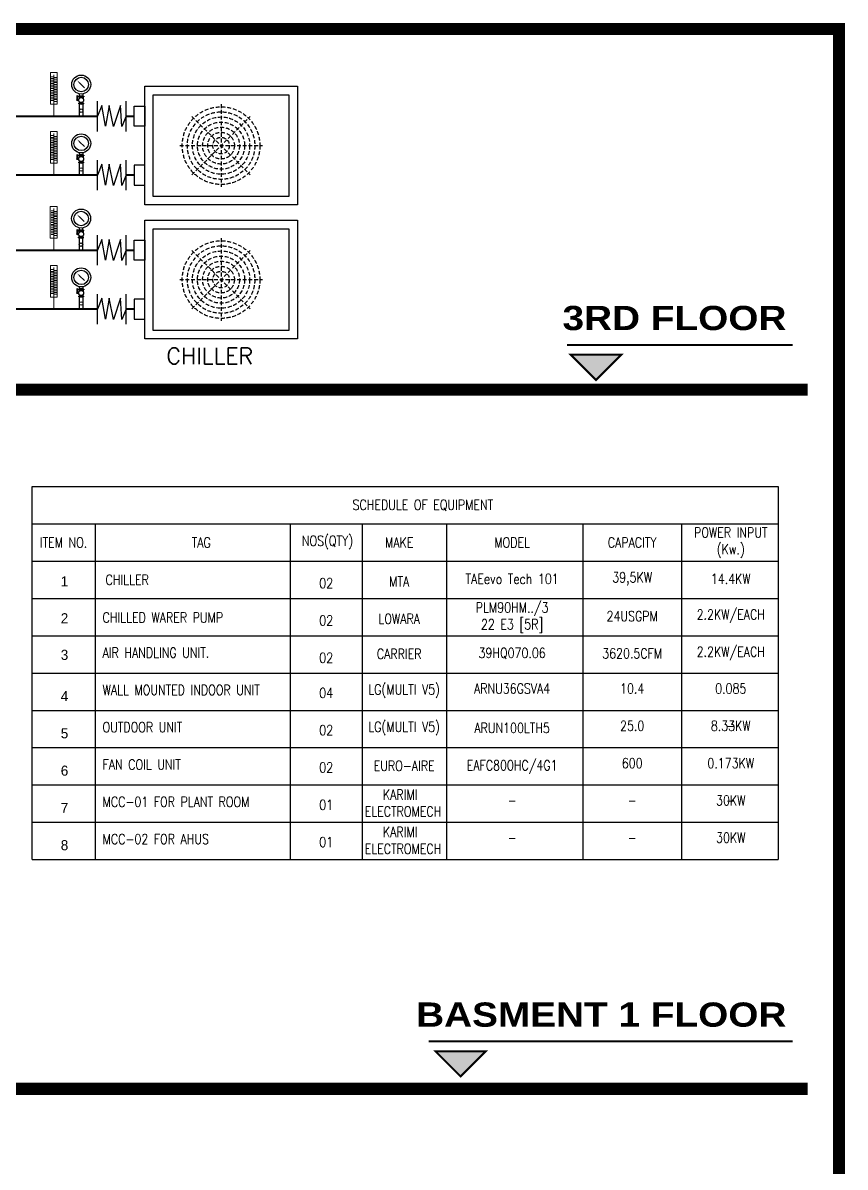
# Model space of a CAD drawing. Header units: inches. Extents: x -24112 to -17439, y -10663 to -8397.
# Drawn here: x -20898 to -20084, y -9530 to -8397 of the extents above; entities that cross this region are included whole.
import ezdxf
from ezdxf.lldxf.tags import DXFTag

# ---------------------------------------------------------------- set-up
doc = ezdxf.new("R2010")
doc.units = ezdxf.units.IN
doc.header["$LTSCALE"] = 300
doc.header["$MEASUREMENT"] = 0
doc.linetypes.add('CONTINUÏUS', pattern=[0])
doc.linetypes.add('HIDDEN', pattern=[0.375, 0.25, -0.125])
doc.layers.get('0').update_dxf_attribs({"linetype": 'CONTINUOUS'})
doc.layers.get('Defpoints').update_dxf_attribs({"color": 2, "linetype": 'CONTINUOUS'})
for name, color, linetype in [('ARR', 8, 'CONTINUOUS'), ('CHWS', 5, 'CONTINUOUS'), ('Dim1', 1, 'CONTINUOUS'), ('DUCT TEXT', 3, 'CONTINUOUS'), ('Equipments', 1, 'CONTINUOUS'), ('hader', 1, 'CONTINUOUS'), ('M-CHS', 1, 'CONTINUOUS'), ('M-EQUIP', 32, 'CONTINUOUS'), ('M-TEXT', 3, 'CONTINUOUS'), ('M-UPSTAND', 2, 'CONTINUOUS'), ('MS-PL-TEXT', 3, 'CONTINUOUS'), ('Smc_Units', 1, 'CONTINUOUS'), ('VALVE-', 1, 'CONTINUOUS'), ('YH-CHWR', 4, 'CONTINUÏUS'), ('YH-CHWS', 6, 'CONTINUOUS'), ('YH-EQUIP', 32, 'CONTINUOUS')]:
    doc.layers.add(name, color=color, linetype=linetype)
doc.styles.add('AB', font='ariblk.ttf')
doc.styles.add('MtXpl_simplex_shx', font='simplex.shx')
doc.styles.add('ROMANS', font='romans')
tags = doc.linetypes.add('CHLLID_WATER_RETURN', pattern='A,30.7,-5.08,["CHWR",Standard,S=2.54,R=0,X=-2.54,Y=-1.27],-10.46', length=46.24).pattern_tags.tags
tags[6] = DXFTag(74, 10)
tags = doc.linetypes.add('CHLLID_WATER_SUPPLY', pattern='A,30.7,-5.08,["CHWS",Standard,S=2.54,R=0,X=-2.54,Y=-1.27],-10.46', length=46.24).pattern_tags.tags
tags[6] = DXFTag(74, 10)

# ---------------------------------------------------------------- blocks, each defined once
blk = doc.blocks.new('A$C7C1D30C4')
at = {"layer": 'M-EQUIP', "color": 8, "linetype": 'HIDDEN', "ltscale": 0.5}
for p, q in [((0, -406), (0, 406)), ((287, -287), (-287, 287)), ((-287, -287), (287, 287)), ((-406, 0), (406, 0))]:
    blk.add_line(p, q, dxfattribs=at)
for radius in [381, 331, 281, 231, 181, 131, 131, 81.3]:
    blk.add_circle((0, 0), radius, dxfattribs=at)
blk = doc.blocks.new('chiller')
at = {"layer": 'YH-EQUIP', "color": 1}
for points in [[(0, 0), (0, 84), (108, 84), (108, 0)], [(0, 69.88), (0, 55.77), (-7.4, 55.77), (-7.4, 69.88)], [(0, 14.12), (0, 28.23), (-7.4, 28.23), (-7.4, 14.12)]]:
    blk.add_lwpolyline(points, close=True, dxfattribs=at)
at = {"layer": 'YH-EQUIP', "color": 2}
blk.add_lwpolyline([(6, 6), (6, 78), (102, 78), (102, 6)], close=True, dxfattribs=at)
at = {"xscale": 0.07208576953505871, "yscale": 0.07208576953505871, "zscale": 0.07208576953505871, "rotation": 270}
blk.add_blockref('A$C7C1D30C4', (54, 42), dxfattribs=at)
blk = doc.blocks.new('flexible')
at = {"layer": 'Smc_Units', "lineweight": -3}
for p, q in [((0, 32), (0, -32)), ((60.4, 32), (60.4, -32)), ((9.1, -23.1), (0, 0)), ((17.2, 21.1), (9.1, -23.1)), ((24.4, -23.1), (17.2, 21.1)), ((33.5, 21.9), (24.4, -23.1)), ((48.8, -23.1), (33.5, 21.9)), ((51.4, 21.9), (48.8, -23.1)), ((60.4, 0), (51.4, 21.9))]:
    blk.add_line(p, q, dxfattribs=at)
blk = doc.blocks.new('PG (PRESSURE GAUGE WITH COCK)')
at = {"layer": 'ARR'}
blk.add_line((-22868.4, -9506.2), (-22863.7, -9501.4), dxfattribs=at)
blk.add_solid([(-22868.8, -9505.8), (-22868, -9506.6), (-22870.8, -9508.6)], dxfattribs=at)
at = {"layer": 'M-CHS', "color": 12}
for p, q in [((-22855.4, -9502.8), (-22857.6, -9502.8)), ((-22855.4, -9506.3), (-22857.6, -9506.3)), ((-22854.3, -9502.7), (-22853, -9502.7)), ((-22854.3, -9506.4), (-22853, -9506.4)), ((-22852.1, -9506.9), (-22852.1, -9508)), ((-22850.7, -9506.9), (-22850.7, -9508)), ((-22848.5, -9502.7), (-22849.9, -9502.7)), ((-22848.5, -9506.4), (-22849.9, -9506.4)), ((-22835.4, -9502.8), (-22847.4, -9502.8)), ((-22835.4, -9506.3), (-22847.4, -9506.3)), ((-22835.4, -9502.8), (-22835.4, -9506.3)), ((-22852.1, -9508), (-22850.7, -9508))]:
    blk.add_line(p, q, dxfattribs=at)
at = {"layer": 'M-CHS', "color": 9}
for p, q in [((-22855.4, -9502.8), (-22855.4, -9506.4)), ((-22855.2, -9502.1), (-22854.5, -9502.1)), ((-22855.2, -9503.4), (-22854.5, -9503.4)), ((-22855.2, -9505.7), (-22854.5, -9505.7)), ((-22855.2, -9507), (-22854.5, -9507)), ((-22854.3, -9502.8), (-22854.3, -9506.4)), ((-22848.5, -9502.8), (-22848.5, -9506.4)), ((-22847.6, -9502.1), (-22848.3, -9502.1)), ((-22847.6, -9503.4), (-22848.3, -9503.4)), ((-22847.6, -9505.7), (-22848.3, -9505.7)), ((-22847.6, -9507), (-22848.3, -9507)), ((-22847.4, -9502.8), (-22847.4, -9506.4)), ((-22855.5, -9508.2), (-22855.5, -9508.8)), ((-22855.5, -9508.2), (-22851.8, -9508.2)), ((-22855.5, -9508.8), (-22851.8, -9508.8)), ((-22851.8, -9508), (-22851.8, -9508.8)), ((-22851.8, -9508.8), (-22851, -9508.8)), ((-22851.6, -9508.8), (-22851.6, -9509.2)), ((-22851.6, -9509.2), (-22851.2, -9509.2)), ((-22851.2, -9508.8), (-22851.2, -9509.2)), ((-22851, -9508), (-22851, -9508.8))]:
    blk.add_line(p, q, dxfattribs=at)
at = {"layer": 'M-CHS', "color": 4}
blk.add_circle((-22866.8, -9504.6), 9.4, dxfattribs=at)
at = {"layer": 'M-CHS', "color": 12}
for centre, radius in [((-22851.4, -9504.6), 2.44), ((-22841, -9504.6), 1.74)]:
    blk.add_circle(centre, radius, dxfattribs=at)
at = {"layer": 'M-CHS', "color": 9}
for centre, radius, start, end in [((-22854.2, -9502.8), 1.16, 147.252, 212.748), ((-22851.6, -9504.6), 3.81, 162.1056, 197.8944), ((-22854.2, -9506.4), 1.16, 147.252, 212.748), ((-22855.5, -9502.8), 1.16, 327.252, 32.748), ((-22858.1, -9504.6), 3.81, 342.1056, 17.8944), ((-22855.5, -9506.4), 1.16, 327.252, 32.748), ((-22847.3, -9502.8), 1.16, 147.252, 212.748), ((-22844.7, -9504.6), 3.81, 162.1056, 197.8944), ((-22847.3, -9506.4), 1.16, 147.252, 212.748), ((-22848.6, -9502.8), 1.16, 327.252, 32.748), ((-22851.2, -9504.6), 3.81, 342.1056, 17.8944), ((-22848.6, -9506.4), 1.16, 327.252, 32.748)]:
    blk.add_arc(centre, radius, start, end, dxfattribs=at)
at = {"layer": 'M-UPSTAND', "color": 12}
blk.add_circle((-22866.8, -9504.6), 7.18, dxfattribs=at)
blk = doc.blocks.new('A$C60FB6271')
at = {"linetype": 'ByBlock', "lineweight": 20}
for p, q in [((0, 4.35), (-0.29, 4.35)), ((0, 4.16), (-0.29, 4.16)), ((0, 3.98), (-0.29, 3.98)), ((0, 3.79), (-0.29, 3.79)), ((0, 4.26), (0.29, 4.26)), ((0, 4.07), (0.29, 4.07)), ((0, 3.88), (0.29, 3.88)), ((0, 3.6), (-0.29, 3.6)), ((0, 3.42), (-0.29, 3.42)), ((0, 3.23), (-0.29, 3.23)), ((0, 3.04), (-0.29, 3.04)), ((0, 2.85), (-0.29, 2.85)), ((0, 2.67), (-0.29, 2.67)), ((0, 3.7), (0.29, 3.7)), ((0, 3.51), (0.29, 3.51)), ((0, 3.32), (0.29, 3.32)), ((0, 3.14), (0.29, 3.14)), ((0, 2.95), (0.29, 2.95)), ((0, 2.76), (0.29, 2.76)), ((0, 2.57), (0.29, 2.57)), ((0, 2.48), (-0.29, 2.48)), ((0, 2.29), (-0.29, 2.29)), ((0, 2.11), (-0.29, 2.11)), ((0, 1.92), (-0.29, 1.92)), ((0, 1.73), (-0.29, 1.73)), ((0, 2.39), (0.29, 2.39)), ((0, 2.2), (0.29, 2.2)), ((0, 2.01), (0.29, 2.01)), ((0, 1.83), (0.29, 1.83)), ((0, 1.64), (0.29, 1.64))]:
    blk.add_line(p, q, dxfattribs=at)
at = {"layer": 'VALVE-', "lineweight": 20}
blk.add_line((0, 4.58), (0, 0), dxfattribs=at)
blk.add_lwpolyline([(-0.38, 4.82), (0.38, 4.82), (0.38, 1.33), (-0.38, 1.33)], close=True, dxfattribs=at)

msp = doc.modelspace()

# ---------------------------------------------------------------- hatches: boundary and pattern name
at = {"layer": 'DUCT TEXT', "lineweight": -3}
h = msp.add_hatch(color=253, dxfattribs=at)
h.dxf.hatch_style = 1
h.paths.add_polyline_path([(-20355.8, -8725.2), (-20305.8, -8725.2), (-20330.8, -8750.2)])
h = msp.add_hatch(color=253, dxfattribs=at)
h.dxf.hatch_style = 1
h.paths.add_polyline_path([(-20489.9, -9415), (-20439.9, -9415), (-20464.9, -9440)])

# ---------------------------------------------------------------- linework, layer by layer
at = {"layer": 'Defpoints', "lineweight": -3, "const_width": 12}
msp.add_lwpolyline([(-20090.2, -8402.5), (-24106.1, -8402.5), (-24106.1, -10657), (-20090.2, -10657)], close=True, dxfattribs=at)
at = {"layer": 'Dim1', "color": 69, "extrusion": (1, 0, 0)}
msp.add_line((-20194, -9098.4, 785), (-20194, -9098.4, 407), dxfattribs=at)
msp.add_line((-20194, -9098.4, 785), (-20194, -9098.4, 407), dxfattribs=at)
msp.add_line((-20194, -9098.4, 785), (-20194, -9098.4, 407), dxfattribs=at)
at = {"layer": 'DUCT TEXT', "color": 253, "lineweight": -3}
for points, const_width in [([(-20359.4, -8715.5), (-20136.2, -8715.5)], 2), ([(-24106.1, -8759.8), (-20121.2, -8759.8)], 12), ([(-20496.6, -9405.3), (-20136.2, -9405.3)], 2), ([(-24106.1, -9452.3), (-20121.2, -9452.3)], 12)]:
    msp.add_lwpolyline(points, dxfattribs=dict(at, const_width=const_width))
at = {"layer": 'DUCT TEXT', "color": 253, "lineweight": -3, "const_width": 2}
for points in [[(-20355.8, -8725.2), (-20305.8, -8725.2), (-20330.8, -8750.2)], [(-20489.9, -9415), (-20439.9, -9415), (-20464.9, -9440)]]:
    msp.add_lwpolyline(points, close=True, dxfattribs=at)
at = {"layer": 'hader', "extrusion": (-1, 0, 0)}
msp.add_line((-20194, -9098.4, 785), (-20194, -9098.4, 713), dxfattribs=at)
msp.add_line((-20194, -9098.4, 785), (-20194, -9098.4, 713), dxfattribs=at)
msp.add_line((-20194, -9098.4, 785), (-20194, -9098.4, 713), dxfattribs=at)
at = {"layer": 'MS-PL-TEXT', "lineweight": -3}
for p, q in [((-20889.3, -9225.1), (-20889.3, -8855.8)), ((-20889.3, -8855.8), (-20150.5, -8855.8)), ((-20150.5, -8855.8), (-20150.5, -9225.1)), ((-20889.3, -8892.7), (-20150.5, -8892.7)), ((-20826.8, -8892.7), (-20826.8, -9225.1)), ((-20633.6, -8892.7), (-20633.6, -9225.1)), ((-20562.5, -8892.7), (-20562.5, -9225.1)), ((-20479, -8892.7), (-20479, -9225.1)), ((-20343.9, -8892.7), (-20343.9, -9225.1)), ((-20246.2, -8892.7), (-20246.2, -9225.1)), ((-20150.5, -8892.7), (-20150.5, -9225.1)), ((-20889.3, -8929.7), (-20150.5, -8929.7)), ((-20889.3, -8966.6), (-20150.5, -8966.6)), ((-20889.3, -9003.5), (-20150.5, -9003.5)), ((-20889.3, -9040.5), (-20150.5, -9040.5)), ((-20889.3, -9077.4), (-20150.5, -9077.4)), ((-20889.3, -9114.3), (-20150.5, -9114.3)), ((-20889.3, -9151.3), (-20150.5, -9151.3)), ((-20889.3, -9188.2), (-20150.5, -9188.2)), ((-20889.3, -9225.1), (-20150.5, -9225.1))]:
    msp.add_line(p, q, dxfattribs=at)
at = {"layer": 'YH-CHWR', "linetype": 'CHLLID_WATER_RETURN', "ltscale": 0.009, "const_width": 2}
for points in [[(-20824.4, -8489), (-20981.1, -8489)], [(-20788.1, -8489), (-20796.2, -8489)], [(-20824.4, -8621.7), (-20981.1, -8621.7)], [(-20788.1, -8621.7), (-20796.2, -8621.7)]]:
    msp.add_lwpolyline(points, dxfattribs=at)
at = {"layer": 'YH-CHWS', "linetype": 'CHLLID_WATER_SUPPLY', "ltscale": 0.009, "const_width": 2}
for points in [[(-20824.4, -8547.3), (-20974.2, -8547.3)], [(-20788.1, -8547.3), (-20796.2, -8547.3)], [(-20824.4, -8680), (-20974.2, -8680)], [(-20788.1, -8680), (-20796.2, -8680)]]:
    msp.add_lwpolyline(points, dxfattribs=at)

# ---------------------------------------------------------------- block references
at = {"layer": 'CHWS', "linetype": 'CHLLID_WATER_SUPPLY', "lineweight": -3, "ltscale": 0.03, "xscale": -0.4670622039532719, "yscale": 0.4670622039532719, "zscale": 0.4670622039532719, "rotation": 180}
for p in [(-20824.4, -8489), (-20824.4, -8547.3), (-20824.4, -8621.7), (-20824.4, -8680)]:
    msp.add_blockref('flexible', p, dxfattribs=at)
at = {"layer": 'Equipments', "color": 1, "lineweight": -3, "xscale": 8.990436914858133, "yscale": 8.990436914858133, "zscale": 8.990436914858133}
for p in [(-20867.7, -8489), (-20867.7, -8547.3), (-20867.8, -8621.7), (-20867.7, -8680)]:
    msp.add_blockref('A$C60FB6271', p, dxfattribs=at)
at = {"layer": 'YH-CHWS', "lineweight": -3, "rotation": 270.0000000000245}
for p in [(-11336, -31324.4), (-11336, -31382.7), (-11336.1, -31457.1), (-11336, -31515.4)]:
    msp.add_blockref('PG (PRESSURE GAUGE WITH COCK)', p, dxfattribs=at)
at = {"layer": 'YH-CHWS', "lineweight": -3, "xscale": 1.4, "yscale": 1.4, "zscale": 1.4}
for p in [(-20777.7, -8576.9), (-20777.7, -8709.6)]:
    msp.add_blockref('chiller', p, dxfattribs=at)

# ---------------------------------------------------------------- texts
at = {"layer": 'DUCT TEXT', "color": 253, "lineweight": -3, "char_height": 24, "attachment_point": 6, "style": 'AB'}
for s, insert, width in [('3RD FLOOR', (-20142.3, -8689), 495.337), ('BASMENT 1 FLOOR', (-20142.3, -9378.9), 635.414)]:
    msp.add_mtext(s, dxfattribs=dict(at, insert=insert, width=width))
at = {"layer": 'M-TEXT', "color": 7, "style": 'ROMANS'}
msp.add_text('CHILLER', height=16, dxfattribs=at).set_placement((-20756.1, -8734.4))
at = {"layer": 'MS-PL-TEXT', "color": 7, "lineweight": -3, "insert": (-20571.9, -8868.8), "char_height": 10, "width": 168.818, "attachment_point": 1, "style": 'MtXpl_simplex_shx'}
msp.add_mtext('{\\W0.8;SCHEDULE OF EQUIPMENT}', dxfattribs=at)
at = {"layer": 'MS-PL-TEXT', "color": 7, "lineweight": -3, "char_height": 10}
for s, insert, attachment_point in [('{\\Fsimplex|c0;\\W0.8;ITEM NO.}', (-20858.1, -8911.2), 5), ('{\\Fsimplex|c0;\\W0.8;TAG}', (-20721.7, -8911.2), 5), ('{\\Fsimplex|c0;\\W0.8;NOS(QTY)}', (-20596.7, -8911.2), 5), ('{\\Fsimplex|c0;\\W0.8;MAKE}', (-20525.7, -8911.2), 5), ('{\\Fsimplex|c0;\\W0.8;MODEL}', (-20413.9, -8911.2), 5), ('{\\Fsimplex|c0;\\W0.8;CAPACITY}', (-20295, -8911.2), 5), ('{\\Fsimplex|c0;\\W0.8;POWER INPUT\\P(Kw.)}', (-20197.4, -8911.2), 5), ('1', (-20857.1, -8949.6), 5), ('{\\Fsimplex|c0;\\W0.8;CHILLER}', (-20795, -8948.1), 5), ('{\\Fsimplex|c0;\\W0.8;\\P02}', (-20598, -8943.1), 5), ('{\\Fsimplex|c0;\\W0.8;MTA}', (-20525.7, -8949.8), 5), ('\\A1;{\\Fsimplex|c0;\\W0.8;TAEevo Tech 101}', (-20413.9, -8947.2), 5), ('\\A1;{\\Fsimplex|c0;\\W0.8;14.4KW}', (-20197.4, -8947.2), 5), ('\\A1;{\\Fsimplex|c0;\\W0.8;PLM90HM../3\\P22 E3 [5R]}', (-20413.9, -8985.5), 5), ('2', (-20857.1, -8986.2), 5), ('{\\Fsimplex|c0;\\W0.8;CHILLED WARER PUMP}', (-20819.4, -8980.5), 1), ('{\\Fsimplex|c0;\\W0.8;\\P02}', (-20598, -8980.1), 5), ('{\\Fsimplex|c0;\\W0.8;LOWARA}', (-20525.7, -8986.8), 5), ('\\A1;{\\Fsimplex|c0;\\W0.8;24USGPM}', (-20295, -8984.1), 5), ('\\A1;{\\Fsimplex|c0;\\W0.8;2.2KW/EACH}', (-20197.4, -8984.1), 5), ('3', (-20857.1, -9022.5), 5), ('{\\Fsimplex|c0;\\W0.8;AIR HANDLING UNIT.}', (-20819.4, -9015.3), 1), ('{\\Fsimplex|c0;\\W0.8;\\P02}', (-20598, -9017), 5), ('{\\Fsimplex|c0;\\W0.8;CARRIER}', (-20525.7, -9021.5), 5), ('\\A1;{\\Fsimplex|c0;\\W0.8;39HQ070.06}', (-20413.9, -9021), 5), ('\\A1;{\\Fsimplex|c0;\\W0.8;3620.5CFM}', (-20295, -9021), 5), ('\\A1;{\\Fsimplex|c0;\\W0.8;2.2KW/EACH}', (-20197.4, -9021), 5), ('{\\Fsimplex|c0;\\W0.8;WALL MOUNTED INDOOR UNIT}', (-20819.4, -9052.2), 1), ('{\\Fsimplex|c0;\\W0.8;LG(MULTI V5)}', (-20520.8, -9058.4), 5), ('\\A1;{\\Fsimplex|c0;\\W0.8;ARNU36GSVA4}', (-20413.9, -9055.8), 5), ('\\A1;{\\Fsimplex|c0;\\W0.8;10.4}', (-20295, -9055.8), 5), ('\\A1;{\\Fsimplex|c0;\\W0.8;0.085}', (-20197.4, -9055.8), 5), ('4', (-20857.1, -9063.3), 5), ('{\\Fsimplex|c0;\\W0.8;\\P04}', (-20598, -9051.8), 5), ('{\\Fsimplex|c0;\\W0.8;LG(MULTI V5)}', (-20520.8, -9095.4), 5), ('\\A1;{\\Fsimplex|c0;\\W0.8;25.0}', (-20295, -9092.7), 5), ('\\A1;{\\Fsimplex|c0;\\W0.8;8.33KW}', (-20197.4, -9092.7), 5), ('5', (-20857.1, -9100.2), 5), ('{\\Fsimplex|c0;\\W0.8;OUTDOOR UNIT}', (-20819.4, -9089.1), 1), ('{\\Fsimplex|c0;\\W0.8;\\P02}', (-20598, -9088.7), 5), ('\\A1;{\\Fsimplex|c0;\\W0.8;ARUN100LTH5}', (-20413.9, -9094.8), 5), ('\\A1;{\\Fsimplex|c0;\\W0.8;-}', (-20197.4, -9092.7), 5), ('6', (-20857.1, -9137.2), 5), ('{\\Fsimplex|c0;\\W0.8;FAN COIL UNIT}', (-20819.4, -9126.1), 1), ('{\\Fsimplex|c0;\\W0.8;\\P02}', (-20598, -9125.6), 5), ('{\\Fsimplex|c0;\\W0.8;EURO-AIRE}', (-20520.8, -9132.3), 5), ('\\A1;{\\Fsimplex|c0;\\W0.8;EAFC800HC/4G1}', (-20413.9, -9133.5), 5), ('\\A1;{\\Fsimplex|c0;\\W0.8;600}', (-20295, -9129.7), 5), ('\\A1;{\\Fsimplex|c0;\\W0.8;0.173KW}', (-20197.4, -9129.7), 5), ('{\\Fsimplex|c0;\\W0.8;KARIMI\\P ELECTROMECH}', (-20524.7, -9169.2), 5), ('{\\Fsimplex|c0;\\W0.8;MCC-01 FOR PLANT ROOM }', (-20819.4, -9163), 1), ('{\\Fsimplex|c0;\\W0.8;\\P01}', (-20598, -9162.6), 5), ('{\\Fsimplex|c0;\\W0.8;\\P01}', (-20598, -9162.6), 5), ('\\A1;{\\Fsimplex|c0;\\W0.8;-}', (-20413.9, -9166.6), 5), ('\\A1;{\\Fsimplex|c0;\\W0.8;-}', (-20413.9, -9166.6), 5), ('\\A1;{\\Fsimplex|c0;\\W0.8;-}', (-20295, -9166.6), 5), ('\\A1;{\\Fsimplex|c0;\\W0.8;-}', (-20295, -9166.6), 5), ('\\A1;{\\Fsimplex|c0;\\W0.8;30KW}', (-20197.4, -9166.6), 5), ('\\A1;{\\Fsimplex|c0;\\W0.8;-}', (-20197.4, -9166.6), 5), ('7', (-20857.1, -9174.1), 5), ('{\\Fsimplex|c0;\\W0.8;MCC-02 FOR AHUS}', (-20819.4, -9199.9), 1), ('{\\Fsimplex|c0;\\W0.8;KARIMI\\P ELECTROMECH}', (-20524.7, -9206.2), 5), ('\\A1;{\\Fsimplex|c0;\\W0.8;30KW}', (-20197.4, -9203.5), 5), ('8', (-20857.1, -9211), 5), ('{\\Fsimplex|c0;\\W0.8;\\P01}', (-20598, -9199.5), 5), ('{\\Fsimplex|c0;\\W0.8;\\P01}', (-20598, -9199.5), 5), ('\\A1;{\\Fsimplex|c0;\\W0.8;-}', (-20413.9, -9203.5), 5), ('\\A1;{\\Fsimplex|c0;\\W0.8;-}', (-20413.9, -9203.5), 5), ('\\A1;{\\Fsimplex|c0;\\W0.8;-}', (-20295, -9203.5), 5), ('\\A1;{\\Fsimplex|c0;\\W0.8;-}', (-20295, -9203.5), 5)]:
    msp.add_mtext(s, dxfattribs=dict(at, insert=insert, attachment_point=attachment_point))
at = {"layer": 'MS-PL-TEXT', "color": 7, "lineweight": -3, "insert": (-20295, -8947.2), "char_height": 10, "width": 85.854, "attachment_point": 5}
msp.add_mtext('\\A1;{\\Fsimplex|c0;\\W0.8;39,5KW}', dxfattribs=at)

doc.saveas('drawing.dxf')
